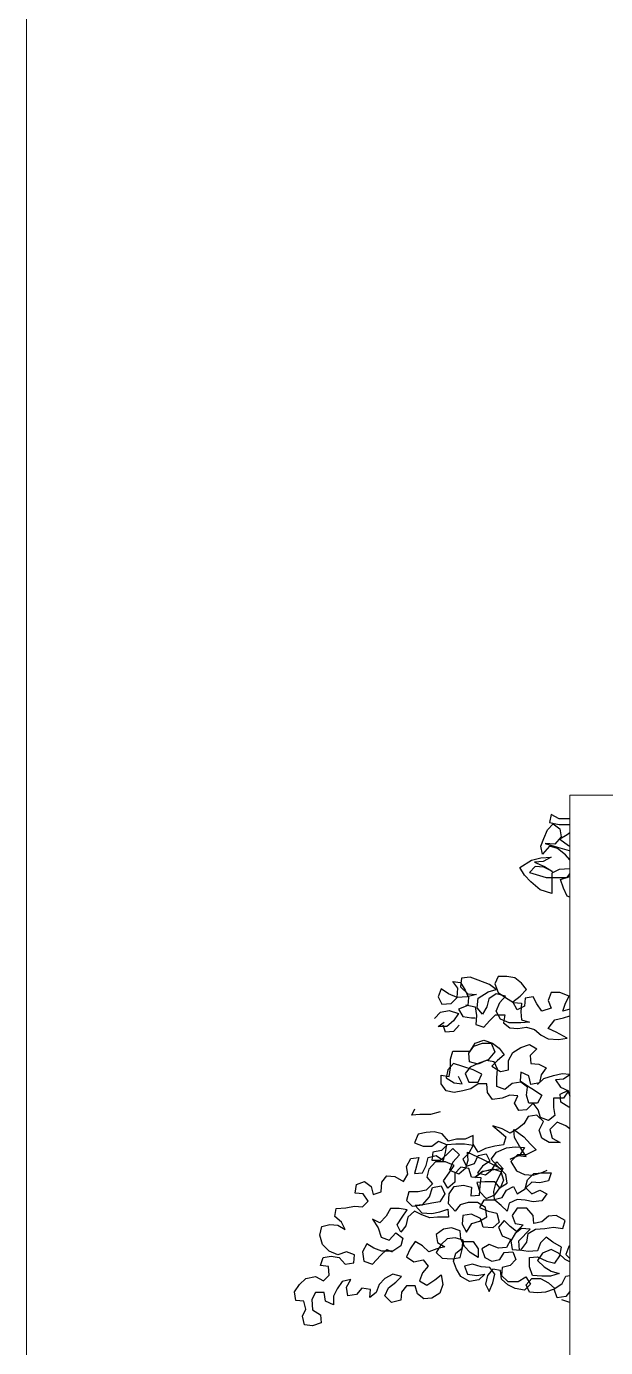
# Model space of a CAD drawing. Header units: millimetres. Extents: x 2810.5 to 2848.4, y 1624.4 to 1676.1.
# Drawn here: x 2810.49 to 2812.96, y 1652.15 to 1657.78 of the extents above; entities that cross this region are included whole.
import ezdxf

# ---------------------------------------------------------------- set-up
doc = ezdxf.new("R2010")
doc.units = ezdxf.units.MM
doc.layers.add('PROIEZIONI_finissime_fine lines', color=251, linetype='Continuous', lineweight=9)
doc.layers.add('PROIEZIONI_projections', color=145, linetype='Continuous', lineweight=13)
doc.layers.add('VERDE_ALBERI', color=104, linetype='Continuous')

msp = doc.modelspace()

# ---------------------------------------------------------------- linework, layer by layer
at = {"layer": 'PROIEZIONI_finissime_fine lines'}
msp.add_lwpolyline([(2810.4861, 1674.749), (2848.3882, 1674.749), (2848.3882, 1631.8701), (2810.4861, 1631.8701)], close=True, dxfattribs=at)
at = {"layer": 'PROIEZIONI_projections'}
msp.add_lwpolyline([(2812.8054, 1646.629), (2812.8054, 1654.5023), (2830.6555, 1654.5023), (2830.6555, 1646.629)], dxfattribs=at)
at = {"layer": 'VERDE_ALBERI'}
for p, q in [((2812.7253, 1654.4199), (2812.7191, 1654.3859)), ((2812.7593, 1654.4014), (2812.7253, 1654.4199)), ((2812.8054, 1654.4015), (2812.7593, 1654.4014)), ((2812.6945, 1654.318), (2812.7099, 1654.355)), ((2812.7099, 1654.355), (2812.7346, 1654.3798)), ((2812.7191, 1654.3859), (2812.7593, 1654.3767)), ((2812.7346, 1654.3798), (2812.7624, 1654.3582)), ((2812.7593, 1654.3767), (2812.8025, 1654.3768)), ((2812.7624, 1654.3582), (2812.7686, 1654.3242)), ((2812.8054, 1654.342), (2812.7933, 1654.3335)), ((2812.8025, 1654.3768), (2812.8054, 1654.3761)), ((2812.6821, 1654.284), (2812.6945, 1654.318)), ((2812.6884, 1654.25), (2812.6821, 1654.284)), ((2812.7192, 1654.284), (2812.6884, 1654.25)), ((2812.7408, 1654.2933), (2812.7007, 1654.2963)), ((2812.7007, 1654.2963), (2812.7532, 1654.281)), ((2812.7532, 1654.2748), (2812.7192, 1654.284)), ((2812.7686, 1654.3242), (2812.7408, 1654.2933)), ((2812.7933, 1654.3335), (2812.7624, 1654.3149)), ((2812.7624, 1654.3149), (2812.7995, 1654.2872)), ((2812.7995, 1654.2872), (2812.8054, 1654.2852)), ((2812.5926, 1654.1943), (2812.642, 1654.2252)), ((2812.642, 1654.2252), (2812.6822, 1654.2346)), ((2812.6822, 1654.2346), (2812.7254, 1654.2377)), ((2812.7254, 1654.2377), (2812.6915, 1654.2191)), ((2812.7532, 1654.281), (2812.8026, 1654.2656)), ((2812.7872, 1654.247), (2812.7532, 1654.2748)), ((2812.8054, 1654.2269), (2812.7872, 1654.247)), ((2812.8026, 1654.2656), (2812.8054, 1654.2646)), ((2812.6112, 1654.1603), (2812.5926, 1654.1943)), ((2812.6575, 1654.1975), (2812.6328, 1654.1727)), ((2812.6328, 1654.1727), (2812.7039, 1654.1512)), ((2812.6915, 1654.2191), (2812.6544, 1654.216)), ((2812.6544, 1654.216), (2812.6977, 1654.1975)), ((2812.6946, 1654.1944), (2812.6575, 1654.1975)), ((2812.7317, 1654.1759), (2812.6946, 1654.1944)), ((2812.6977, 1654.1975), (2812.7317, 1654.1759)), ((2812.7595, 1654.1852), (2812.7286, 1654.1697)), ((2812.7286, 1654.1697), (2812.7287, 1654.0832)), ((2812.8054, 1654.1879), (2812.7595, 1654.1852)), ((2812.639, 1654.1326), (2812.6112, 1654.1603)), ((2812.6792, 1654.0986), (2812.639, 1654.1326)), ((2812.7039, 1654.1512), (2812.7935, 1654.1512)), ((2812.7657, 1654.142), (2812.8054, 1654.1552)), ((2812.7781, 1654.1049), (2812.7657, 1654.142)), ((2812.7935, 1654.1512), (2812.8054, 1654.1661)), ((2812.7287, 1654.0832), (2812.6792, 1654.0986)), ((2812.7935, 1654.0709), (2812.7781, 1654.1049)), ((2812.8054, 1654.067), (2812.7935, 1654.0709)), ((2812.3425, 1653.7221), (2812.3394, 1653.685)), ((2812.3795, 1653.7252), (2812.3425, 1653.7221)), ((2812.4135, 1653.7129), (2812.3795, 1653.7252)), ((2812.5, 1653.7284), (2812.4846, 1653.6975)), ((2812.5371, 1653.7284), (2812.5, 1653.7284)), ((2812.5711, 1653.7223), (2812.5371, 1653.7284)), ((2812.5989, 1653.7007), (2812.5711, 1653.7223)), ((2812.256, 1653.6757), (2812.2437, 1653.6417)), ((2812.2869, 1653.6541), (2812.256, 1653.6757)), ((2812.3271, 1653.6788), (2812.3054, 1653.7066)), ((2812.3054, 1653.7066), (2812.3394, 1653.7035)), ((2812.324, 1653.6386), (2812.3271, 1653.6788)), ((2812.3394, 1653.7035), (2812.358, 1653.6696)), ((2812.3394, 1653.685), (2812.3703, 1653.6541)), ((2812.358, 1653.6696), (2812.3734, 1653.6387)), ((2812.463, 1653.6944), (2812.4135, 1653.7129)), ((2812.4136, 1653.6356), (2812.4568, 1653.6635)), ((2812.4568, 1653.6635), (2812.4908, 1653.6728)), ((2812.4908, 1653.6728), (2812.463, 1653.6944)), ((2812.4846, 1653.6975), (2812.5001, 1653.6604)), ((2812.5927, 1653.6451), (2812.6205, 1653.6729)), ((2812.6205, 1653.6729), (2812.5989, 1653.7007)), ((2812.2437, 1653.6417), (2812.2592, 1653.6108)), ((2812.2592, 1653.6108), (2812.2993, 1653.6139)), ((2812.324, 1653.6386), (2812.2869, 1653.6541)), ((2812.2993, 1653.6139), (2812.324, 1653.6386)), ((2812.3672, 1653.6418), (2812.324, 1653.6386)), ((2812.3611, 1653.6078), (2812.4013, 1653.5986)), ((2812.4074, 1653.6511), (2812.3672, 1653.6418)), ((2812.3703, 1653.6541), (2812.4074, 1653.6511)), ((2812.3734, 1653.6387), (2812.3704, 1653.6047)), ((2812.4105, 1653.5955), (2812.4136, 1653.6356)), ((2812.4599, 1653.6326), (2812.4507, 1653.5986)), ((2812.4908, 1653.6542), (2812.4599, 1653.6326)), ((2812.531, 1653.645), (2812.4908, 1653.6542)), ((2812.4909, 1653.5801), (2812.5063, 1653.6172)), ((2812.5001, 1653.6604), (2812.531, 1653.6388)), ((2812.5063, 1653.6172), (2812.531, 1653.645)), ((2812.531, 1653.6388), (2812.565, 1653.6172)), ((2812.5619, 1653.6203), (2812.5927, 1653.6451)), ((2812.5804, 1653.5864), (2812.5619, 1653.6203)), ((2812.565, 1653.6172), (2812.599, 1653.6142)), ((2812.599, 1653.6142), (2812.5959, 1653.5771)), ((2812.6144, 1653.6358), (2812.6113, 1653.6018)), ((2812.6484, 1653.642), (2812.6144, 1653.6358)), ((2812.6638, 1653.6112), (2812.6484, 1653.642)), ((2812.6855, 1653.5803), (2812.6638, 1653.6112)), ((2812.7256, 1653.6606), (2812.7132, 1653.6266)), ((2812.7132, 1653.6266), (2812.7256, 1653.5927)), ((2812.7626, 1653.6607), (2812.7256, 1653.6606)), ((2812.8028, 1653.6453), (2812.7626, 1653.6607)), ((2812.7751, 1653.5804), (2812.7874, 1653.6144)), ((2812.7874, 1653.6144), (2812.8028, 1653.6453)), ((2812.2283, 1653.549), (2812.253, 1653.5768)), ((2812.253, 1653.5768), (2812.2901, 1653.583)), ((2812.2901, 1653.583), (2812.3302, 1653.5707)), ((2812.3302, 1653.5707), (2812.3087, 1653.5398)), ((2812.3704, 1653.6047), (2812.3302, 1653.5892)), ((2812.3302, 1653.5892), (2812.3488, 1653.5584)), ((2812.3488, 1653.5584), (2812.3859, 1653.5522)), ((2812.3859, 1653.5522), (2812.4013, 1653.5522)), ((2812.4013, 1653.5986), (2812.4075, 1653.5615)), ((2812.4075, 1653.5615), (2812.4044, 1653.5244)), ((2812.4322, 1653.5677), (2812.4105, 1653.5955)), ((2812.4507, 1653.5986), (2812.4322, 1653.5677)), ((2812.4631, 1653.5399), (2812.4878, 1653.5647)), ((2812.4878, 1653.5647), (2812.528, 1653.5647)), ((2812.5094, 1653.5461), (2812.4909, 1653.5801)), ((2812.528, 1653.5647), (2812.5218, 1653.5307)), ((2812.6113, 1653.6018), (2812.5804, 1653.5864)), ((2812.5959, 1653.5771), (2812.599, 1653.5431)), ((2812.7256, 1653.5927), (2812.6855, 1653.5803)), ((2812.7411, 1653.5433), (2812.7782, 1653.5526)), ((2812.8054, 1653.5887), (2812.7751, 1653.5804)), ((2812.7782, 1653.5526), (2812.8054, 1653.56)), ((2812.2438, 1653.515), (2812.2685, 1653.5336)), ((2812.2809, 1653.515), (2812.2438, 1653.515)), ((2812.2747, 1653.4903), (2812.2654, 1653.5212)), ((2812.3087, 1653.4934), (2812.2747, 1653.4903)), ((2812.3087, 1653.5398), (2812.2809, 1653.515)), ((2812.3334, 1653.5213), (2812.3087, 1653.4934)), ((2812.4044, 1653.5244), (2812.4384, 1653.5121)), ((2812.4384, 1653.5121), (2812.4631, 1653.5399)), ((2812.5465, 1653.5307), (2812.5094, 1653.5461)), ((2812.5218, 1653.5307), (2812.5496, 1653.5091)), ((2812.5959, 1653.5308), (2812.5465, 1653.5307)), ((2812.5496, 1653.5091), (2812.5836, 1653.5061)), ((2812.5836, 1653.5061), (2812.6207, 1653.5123)), ((2812.633, 1653.5339), (2812.5959, 1653.5308)), ((2812.599, 1653.5431), (2812.633, 1653.5339)), ((2812.6207, 1653.5123), (2812.6547, 1653.503)), ((2812.6547, 1653.503), (2812.6825, 1653.4783)), ((2812.7133, 1653.5062), (2812.7411, 1653.5433)), ((2812.7473, 1653.4908), (2812.7133, 1653.5062)), ((2812.3798, 1653.4101), (2812.4014, 1653.4441)), ((2812.3952, 1653.4317), (2812.4323, 1653.4441)), ((2812.4014, 1653.4441), (2812.4385, 1653.4565)), ((2812.4323, 1653.4441), (2812.4694, 1653.4442)), ((2812.4385, 1653.4565), (2812.4755, 1653.4442)), ((2812.4694, 1653.4442), (2812.4848, 1653.4071)), ((2812.4755, 1653.4442), (2812.5034, 1653.4226)), ((2812.596, 1653.4258), (2812.6331, 1653.4381)), ((2812.6331, 1653.4381), (2812.664, 1653.4196)), ((2812.6825, 1653.4783), (2812.7134, 1653.4629)), ((2812.7134, 1653.4629), (2812.7566, 1653.4599)), ((2812.7937, 1653.4661), (2812.7473, 1653.4908)), ((2812.7566, 1653.4599), (2812.7937, 1653.4661)), ((2812.2964, 1653.3761), (2812.3057, 1653.41)), ((2812.3057, 1653.41), (2812.3798, 1653.4101)), ((2812.3736, 1653.4008), (2812.3952, 1653.4317)), ((2812.3768, 1653.3638), (2812.3736, 1653.4008)), ((2812.4848, 1653.4071), (2812.4571, 1653.3731)), ((2812.525, 1653.3948), (2812.4972, 1653.3701)), ((2812.5034, 1653.4226), (2812.525, 1653.3948)), ((2812.5436, 1653.3701), (2812.5621, 1653.4041)), ((2812.5621, 1653.4041), (2812.596, 1653.4258)), ((2812.664, 1653.4196), (2812.6362, 1653.3918)), ((2812.6362, 1653.3918), (2812.6393, 1653.3578)), ((2812.2841, 1653.3297), (2812.278, 1653.2957)), ((2812.3088, 1653.3575), (2812.2841, 1653.3297)), ((2812.2903, 1653.3019), (2812.2965, 1653.339)), ((2812.2965, 1653.339), (2812.2964, 1653.3761)), ((2812.349, 1653.3452), (2812.3088, 1653.3575)), ((2812.3922, 1653.3298), (2812.349, 1653.3452)), ((2812.3799, 1653.3422), (2812.3583, 1653.3143)), ((2812.4138, 1653.3545), (2812.3768, 1653.3638)), ((2812.4138, 1653.3576), (2812.3799, 1653.3422)), ((2812.4293, 1653.3113), (2812.3922, 1653.3298)), ((2812.4571, 1653.3731), (2812.4138, 1653.3576)), ((2812.4478, 1653.37), (2812.4138, 1653.3545)), ((2812.4818, 1653.3639), (2812.4478, 1653.37)), ((2812.4972, 1653.3701), (2812.4725, 1653.3453)), ((2812.4725, 1653.3453), (2812.5096, 1653.3237)), ((2812.4973, 1653.333), (2812.4818, 1653.3639)), ((2812.4942, 1653.2959), (2812.4973, 1653.333)), ((2812.5096, 1653.3237), (2812.5436, 1653.3299)), ((2812.5436, 1653.3299), (2812.5436, 1653.3701)), ((2812.6393, 1653.3578), (2812.6733, 1653.3548)), ((2812.6733, 1653.3548), (2812.7042, 1653.3394)), ((2812.7042, 1653.3394), (2812.6826, 1653.3084)), ((2812.2564, 1653.271), (2812.2563, 1653.3081)), ((2812.2563, 1653.3081), (2812.2903, 1653.3019)), ((2812.278, 1653.2401), (2812.2564, 1653.271)), ((2812.278, 1653.2957), (2812.312, 1653.2741)), ((2812.312, 1653.2741), (2812.346, 1653.2711)), ((2812.346, 1653.2711), (2812.3305, 1653.3019)), ((2812.3583, 1653.3143), (2812.3738, 1653.2773)), ((2812.3738, 1653.2773), (2812.4139, 1653.2773)), ((2812.4139, 1653.2711), (2812.3831, 1653.2495)), ((2812.4139, 1653.2773), (2812.4293, 1653.3113)), ((2812.451, 1653.2712), (2812.4139, 1653.2711)), ((2812.4541, 1653.2341), (2812.451, 1653.2712)), ((2812.4943, 1653.2589), (2812.4942, 1653.2959)), ((2812.5591, 1653.2713), (2812.5282, 1653.2465)), ((2812.5962, 1653.2775), (2812.5591, 1653.2713)), ((2812.5961, 1653.3207), (2812.5931, 1653.2837)), ((2812.5931, 1653.2837), (2812.624, 1653.2621)), ((2812.6301, 1653.3053), (2812.5961, 1653.3207)), ((2812.624, 1653.2559), (2812.5962, 1653.2775)), ((2812.6394, 1653.2683), (2812.6301, 1653.3053)), ((2812.6765, 1653.2745), (2812.6394, 1653.2683)), ((2812.6672, 1653.2683), (2812.695, 1653.293)), ((2812.6826, 1653.3084), (2812.6765, 1653.2745)), ((2812.695, 1653.293), (2812.7352, 1653.3054)), ((2812.7352, 1653.3054), (2812.7722, 1653.3147)), ((2812.7784, 1653.29), (2812.7444, 1653.2869)), ((2812.7444, 1653.2869), (2812.7661, 1653.256)), ((2812.7722, 1653.3147), (2812.8054, 1653.312)), ((2812.8054, 1653.3089), (2812.7784, 1653.29)), ((2812.312, 1653.234), (2812.278, 1653.2401)), ((2812.3491, 1653.2402), (2812.312, 1653.234)), ((2812.3831, 1653.2495), (2812.3491, 1653.2402)), ((2812.4758, 1653.2032), (2812.4541, 1653.2341)), ((2812.5282, 1653.2465), (2812.4943, 1653.2589)), ((2812.5499, 1653.2218), (2812.5159, 1653.2094)), ((2812.5839, 1653.2188), (2812.5499, 1653.2218)), ((2812.5685, 1653.1879), (2812.5839, 1653.2188)), ((2812.6209, 1653.2219), (2812.624, 1653.2559)), ((2812.6302, 1653.1879), (2812.6209, 1653.2219)), ((2812.624, 1653.2621), (2812.6549, 1653.2436)), ((2812.6549, 1653.2436), (2812.6858, 1653.222)), ((2812.6858, 1653.222), (2812.6673, 1653.188)), ((2812.7634, 1653.2269), (2812.7974, 1653.2424)), ((2812.7665, 1653.1929), (2812.7634, 1653.2269)), ((2812.7661, 1653.256), (2812.8001, 1653.2406)), ((2812.8001, 1653.2406), (2812.7785, 1653.2097)), ((2812.7974, 1653.2424), (2812.8054, 1653.2184)), ((2812.1309, 1653.1362), (2812.1432, 1653.164)), ((2812.5159, 1653.2094), (2812.4758, 1653.2032)), ((2812.587, 1653.157), (2812.5685, 1653.1879)), ((2812.621, 1653.1601), (2812.587, 1653.157)), ((2812.6488, 1653.1879), (2812.621, 1653.1601)), ((2812.6673, 1653.188), (2812.6302, 1653.1879)), ((2812.6704, 1653.1602), (2812.6488, 1653.1879)), ((2812.6797, 1653.1262), (2812.6704, 1653.1602)), ((2812.7785, 1653.2097), (2812.7352, 1653.2096)), ((2812.7352, 1653.2096), (2812.7353, 1653.1695)), ((2812.7353, 1653.1695), (2812.7415, 1653.1355)), ((2812.8005, 1653.1713), (2812.7665, 1653.1929)), ((2812.8054, 1653.1713), (2812.8005, 1653.1713)), ((2812.1649, 1653.1393), (2812.1309, 1653.1362)), ((2812.2112, 1653.1394), (2812.1649, 1653.1393)), ((2812.2514, 1653.1517), (2812.2112, 1653.1394)), ((2812.6091, 1653.1001), (2812.5813, 1653.0784)), ((2812.6276, 1653.131), (2812.6091, 1653.1001)), ((2812.6646, 1653.1372), (2812.6276, 1653.131)), ((2812.6925, 1653.1094), (2812.6646, 1653.1372)), ((2812.674, 1653.0724), (2812.6925, 1653.1094)), ((2812.7137, 1653.1139), (2812.6797, 1653.1262)), ((2812.7415, 1653.1355), (2812.7137, 1653.1139)), ((2812.7512, 1653.1064), (2812.7203, 1653.0755)), ((2812.7882, 1653.091), (2812.7512, 1653.1064)), ((2812.1581, 1653.0564), (2812.1427, 1653.0194)), ((2812.1921, 1653.0626), (2812.1581, 1653.0564)), ((2812.2261, 1653.0658), (2812.1921, 1653.0626)), ((2812.26, 1653.0565), (2812.2261, 1653.0658)), ((2812.2879, 1653.0257), (2812.26, 1653.0565)), ((2812.3929, 1653.0505), (2812.3589, 1653.035)), ((2812.3929, 1653.0134), (2812.3929, 1653.0505)), ((2812.5164, 1653.0784), (2812.4762, 1653.0907)), ((2812.4762, 1653.0907), (2812.5041, 1653.0691)), ((2812.5041, 1653.0691), (2812.5319, 1653.0444)), ((2812.5504, 1653.0599), (2812.5164, 1653.0784)), ((2812.5319, 1653.0444), (2812.5227, 1653.0104)), ((2812.5813, 1653.0784), (2812.5504, 1653.0599)), ((2812.569, 1653.0414), (2812.5658, 1653.0753)), ((2812.5658, 1653.0753), (2812.6091, 1653.0445)), ((2812.5906, 1653.0043), (2812.569, 1653.0414)), ((2812.6091, 1653.0445), (2812.6369, 1653.0136)), ((2812.6863, 1653.0384), (2812.674, 1653.0724)), ((2812.7203, 1653.0755), (2812.7296, 1653.0384)), ((2812.8054, 1653.079), (2812.7882, 1653.091)), ((2812.1427, 1653.0194), (2812.1798, 1653.0039)), ((2812.1798, 1653.0039), (2812.2168, 1653.004)), ((2812.2168, 1653.004), (2812.2446, 1653.0256)), ((2812.257, 1652.9855), (2812.22, 1652.9793)), ((2812.2446, 1653.0256), (2812.2817, 1653.0102)), ((2812.2817, 1653.0102), (2812.257, 1652.9855)), ((2812.2749, 1652.9773), (2812.281, 1653.0112)), ((2812.281, 1653.0112), (2812.3181, 1653.0144)), ((2812.2817, 1652.9701), (2812.3064, 1652.9948)), ((2812.3218, 1653.035), (2812.2879, 1653.0257)), ((2812.3064, 1652.9948), (2812.3343, 1652.967)), ((2812.3181, 1653.0144), (2812.3552, 1653.0144)), ((2812.3589, 1653.035), (2812.3218, 1653.035)), ((2812.3552, 1653.0144), (2812.3922, 1653.0083)), ((2812.3922, 1653.0083), (2812.3737, 1652.9743)), ((2812.4146, 1652.9794), (2812.3929, 1653.0134)), ((2812.4454, 1652.9949), (2812.4146, 1652.9794)), ((2812.4856, 1653.0042), (2812.4454, 1652.9949)), ((2812.5227, 1653.0104), (2812.4856, 1653.0042)), ((2812.4918, 1652.9795), (2812.535, 1652.9981)), ((2812.535, 1652.9981), (2812.5721, 1653.0012)), ((2812.5721, 1653.0012), (2812.6122, 1652.9982)), ((2812.6185, 1652.9611), (2812.5906, 1653.0043)), ((2812.6122, 1652.9982), (2812.5907, 1652.9642)), ((2812.6617, 1652.9889), (2812.6185, 1652.9673)), ((2812.6369, 1653.0136), (2812.6617, 1652.9889)), ((2812.7173, 1653.0199), (2812.6863, 1653.0384)), ((2812.7636, 1653.0199), (2812.7173, 1653.0199)), ((2812.7296, 1653.0384), (2812.7636, 1653.0199)), ((2812.1081, 1652.9184), (2812.1266, 1652.9524)), ((2812.1266, 1652.9524), (2812.1606, 1652.9555)), ((2812.1606, 1652.9555), (2812.1421, 1652.8876)), ((2812.1915, 1652.9216), (2812.2008, 1652.9556)), ((2812.2008, 1652.9556), (2812.2347, 1652.9649)), ((2812.2317, 1652.9371), (2812.2039, 1652.9061)), ((2812.22, 1652.9793), (2812.2169, 1652.9453)), ((2812.2169, 1652.9453), (2812.254, 1652.9453)), ((2812.2749, 1652.9371), (2812.2317, 1652.9371)), ((2812.2347, 1652.9649), (2812.2656, 1652.9433)), ((2812.254, 1652.9453), (2812.2817, 1652.9701)), ((2812.2656, 1652.9433), (2812.2749, 1652.9773)), ((2812.312, 1652.9217), (2812.2749, 1652.9371)), ((2812.3065, 1652.9361), (2812.2911, 1652.9021)), ((2812.3343, 1652.967), (2812.3065, 1652.9361)), ((2812.3737, 1652.9743), (2812.349, 1652.9495)), ((2812.349, 1652.9495), (2812.3645, 1652.9187)), ((2812.3621, 1652.9114), (2812.3713, 1652.9454)), ((2812.3645, 1652.9187), (2812.3985, 1652.931)), ((2812.3713, 1652.9454), (2812.3682, 1652.9794)), ((2812.3682, 1652.9794), (2812.4331, 1652.9486)), ((2812.3985, 1652.931), (2812.4139, 1652.965)), ((2812.4139, 1652.965), (2812.4479, 1652.9712)), ((2812.4633, 1652.9404), (2812.4325, 1652.9187)), ((2812.4331, 1652.9486), (2812.5135, 1652.9085)), ((2812.4479, 1652.9712), (2812.4633, 1652.9404)), ((2812.4702, 1652.9486), (2812.4918, 1652.9795)), ((2812.4949, 1652.9208), (2812.4702, 1652.9486)), ((2812.4726, 1652.9033), (2812.4942, 1652.9373)), ((2812.4942, 1652.9373), (2812.519, 1652.9095)), ((2812.5907, 1652.9642), (2812.5505, 1652.9487)), ((2812.5505, 1652.9487), (2812.5845, 1652.9642)), ((2812.5814, 1652.9672), (2812.5536, 1652.9394)), ((2812.5536, 1652.9394), (2812.5784, 1652.8993)), ((2812.6185, 1652.9673), (2812.5814, 1652.9672)), ((2812.5845, 1652.9642), (2812.6185, 1652.9611)), ((2812.0032, 1652.8504), (2812.0247, 1652.8782)), ((2812.0247, 1652.8782), (2812.0587, 1652.8751)), ((2812.0587, 1652.8751), (2812.0958, 1652.8535)), ((2812.0958, 1652.8535), (2812.1143, 1652.8844)), ((2812.1143, 1652.8844), (2812.1081, 1652.9184)), ((2812.1421, 1652.8876), (2812.1761, 1652.8907)), ((2812.1761, 1652.8907), (2812.1915, 1652.9216)), ((2812.2039, 1652.9061), (2812.1947, 1652.8722)), ((2812.1947, 1652.8722), (2812.2194, 1652.8444)), ((2812.2657, 1652.8568), (2812.2904, 1652.8908)), ((2812.2904, 1652.8908), (2812.312, 1652.9217)), ((2812.2911, 1652.9021), (2812.3312, 1652.8867)), ((2812.3398, 1652.9155), (2812.3151, 1652.8877)), ((2812.3151, 1652.8877), (2812.3151, 1652.8506)), ((2812.3312, 1652.8867), (2812.3621, 1652.9114)), ((2812.3738, 1652.9094), (2812.3398, 1652.9155)), ((2812.3862, 1652.8723), (2812.3738, 1652.9094)), ((2812.4263, 1652.8693), (2812.3862, 1652.8723)), ((2812.4332, 1652.8961), (2812.3992, 1652.8713)), ((2812.3992, 1652.8713), (2812.4332, 1652.8961)), ((2812.4325, 1652.9187), (2812.4109, 1652.8909)), ((2812.4109, 1652.8909), (2812.4449, 1652.8817)), ((2812.4332, 1652.8961), (2812.4764, 1652.9085)), ((2812.4702, 1652.9023), (2812.4332, 1652.8961)), ((2812.4449, 1652.8817), (2812.4726, 1652.9033)), ((2812.5135, 1652.9085), (2812.4702, 1652.9023)), ((2812.4764, 1652.9085), (2812.5104, 1652.8961)), ((2812.5036, 1652.8755), (2812.4881, 1652.8446)), ((2812.532, 1652.8838), (2812.4949, 1652.9208)), ((2812.519, 1652.9095), (2812.5036, 1652.8755)), ((2812.5104, 1652.8961), (2812.5228, 1652.8591)), ((2812.5382, 1652.8467), (2812.532, 1652.8838)), ((2812.5784, 1652.8993), (2812.6123, 1652.8839)), ((2812.6123, 1652.8839), (2812.6494, 1652.8808)), ((2812.624, 1652.8602), (2812.6518, 1652.888)), ((2812.6494, 1652.8808), (2812.6896, 1652.8932)), ((2812.6518, 1652.888), (2812.6889, 1652.8911)), ((2812.6889, 1652.8911), (2812.7259, 1652.8912)), ((2812.6896, 1652.8932), (2812.7081, 1652.9025)), ((2812.7259, 1652.8912), (2812.7136, 1652.8572)), ((2811.8889, 1652.8039), (2811.895, 1652.841)), ((2811.895, 1652.841), (2811.929, 1652.8534)), ((2811.929, 1652.8534), (2811.9568, 1652.8318)), ((2811.9568, 1652.8318), (2811.9661, 1652.7978)), ((2812.0001, 1652.8102), (2812.0032, 1652.8504)), ((2812.1916, 1652.8166), (2812.1576, 1652.8103)), ((2812.2194, 1652.8444), (2812.1916, 1652.8166)), ((2812.2071, 1652.7888), (2812.2194, 1652.8289)), ((2812.2194, 1652.8289), (2812.2565, 1652.8351)), ((2812.2565, 1652.8351), (2812.2719, 1652.8012)), ((2812.2843, 1652.8259), (2812.2657, 1652.8568)), ((2812.3151, 1652.8506), (2812.2843, 1652.8259)), ((2812.2905, 1652.8012), (2812.3121, 1652.8321)), ((2812.3121, 1652.8321), (2812.3522, 1652.8383)), ((2812.3522, 1652.8383), (2812.3862, 1652.8291)), ((2812.3862, 1652.8291), (2812.3832, 1652.792)), ((2812.4425, 1652.8528), (2812.4085, 1652.8497)), ((2812.4085, 1652.8497), (2812.4209, 1652.8096)), ((2812.4202, 1652.7951), (2812.4233, 1652.8353)), ((2812.4233, 1652.8353), (2812.4263, 1652.8693)), ((2812.4857, 1652.8529), (2812.4425, 1652.8528)), ((2812.4881, 1652.8446), (2812.4789, 1652.8106)), ((2812.5074, 1652.8251), (2812.4857, 1652.8529)), ((2812.4858, 1652.7973), (2812.5074, 1652.8282)), ((2812.5228, 1652.8591), (2812.5074, 1652.8251)), ((2812.5074, 1652.8282), (2812.5382, 1652.8467)), ((2812.516, 1652.786), (2812.5345, 1652.8169)), ((2812.5345, 1652.8169), (2812.5654, 1652.8323)), ((2812.5654, 1652.8323), (2812.5808, 1652.8015)), ((2812.5808, 1652.8015), (2812.6148, 1652.8231)), ((2812.6148, 1652.8231), (2812.624, 1652.8602)), ((2812.6426, 1652.8509), (2812.6179, 1652.8262)), ((2812.6179, 1652.8262), (2812.6426, 1652.8015)), ((2812.6766, 1652.8479), (2812.6426, 1652.8509)), ((2812.6426, 1652.8015), (2812.6766, 1652.817)), ((2812.7136, 1652.8572), (2812.6766, 1652.8479)), ((2812.6766, 1652.817), (2812.7075, 1652.8016)), ((2811.9229, 1652.8009), (2811.8889, 1652.8039)), ((2811.9198, 1652.7453), (2811.9445, 1652.77)), ((2811.9445, 1652.77), (2811.9229, 1652.8009)), ((2811.9661, 1652.7978), (2812.0001, 1652.8102)), ((2812.1175, 1652.8103), (2812.1082, 1652.7732)), ((2812.1082, 1652.7732), (2812.133, 1652.7485)), ((2812.1576, 1652.8103), (2812.1175, 1652.8103)), ((2812.1762, 1652.7548), (2812.2071, 1652.7888)), ((2812.2164, 1652.761), (2812.1793, 1652.7548)), ((2812.2504, 1652.7672), (2812.2164, 1652.761)), ((2812.2719, 1652.8012), (2812.2504, 1652.7672)), ((2812.2874, 1652.758), (2812.2905, 1652.8012)), ((2812.3708, 1652.7642), (2812.3369, 1652.7549)), ((2812.411, 1652.7642), (2812.3708, 1652.7642)), ((2812.3832, 1652.792), (2812.4202, 1652.7951)), ((2812.445, 1652.7427), (2812.411, 1652.7642)), ((2812.4388, 1652.7735), (2812.4203, 1652.7426)), ((2812.4209, 1652.8096), (2812.4487, 1652.7818)), ((2812.4851, 1652.7736), (2812.4388, 1652.7735)), ((2812.4487, 1652.7818), (2812.4858, 1652.7973)), ((2812.4789, 1652.8106), (2812.482, 1652.7767)), ((2812.482, 1652.7767), (2812.516, 1652.786)), ((2812.5129, 1652.752), (2812.4851, 1652.7736)), ((2812.5469, 1652.7613), (2812.5377, 1652.7273)), ((2812.5809, 1652.7768), (2812.5469, 1652.7613)), ((2812.6149, 1652.7737), (2812.5809, 1652.7768)), ((2812.6488, 1652.7675), (2812.6149, 1652.7737)), ((2812.6859, 1652.7707), (2812.6488, 1652.7675)), ((2812.7075, 1652.8016), (2812.6859, 1652.7707)), ((2811.8025, 1652.705), (2811.8086, 1652.739)), ((2811.8303, 1652.6803), (2811.8025, 1652.705)), ((2811.8086, 1652.739), (2811.8488, 1652.7421)), ((2811.8488, 1652.7421), (2811.8859, 1652.7483)), ((2811.8859, 1652.7483), (2811.9198, 1652.7453)), ((2812.0218, 1652.7052), (2811.994, 1652.6774)), ((2812.0403, 1652.7392), (2812.0218, 1652.7052)), ((2812.0774, 1652.7392), (2812.0403, 1652.7392)), ((2812.1114, 1652.7331), (2812.0774, 1652.7392)), ((2812.0898, 1652.7022), (2812.1114, 1652.7331)), ((2812.1423, 1652.7269), (2812.1145, 1652.7022)), ((2812.133, 1652.7485), (2812.1762, 1652.7548)), ((2812.1732, 1652.7115), (2812.1423, 1652.7269)), ((2812.1793, 1652.7548), (2812.1453, 1652.7516)), ((2812.1453, 1652.7516), (2812.1732, 1652.7208)), ((2812.1732, 1652.7208), (2812.2164, 1652.7177)), ((2812.2072, 1652.6992), (2812.1732, 1652.7115)), ((2812.2164, 1652.7177), (2812.2504, 1652.7239)), ((2812.2504, 1652.7239), (2812.2844, 1652.7363)), ((2812.2844, 1652.7363), (2812.2875, 1652.7023)), ((2812.3153, 1652.7271), (2812.2874, 1652.758)), ((2812.3369, 1652.7549), (2812.3153, 1652.7271)), ((2812.3493, 1652.7086), (2812.3462, 1652.6715)), ((2812.3863, 1652.7148), (2812.3493, 1652.7086)), ((2812.4234, 1652.6963), (2812.3863, 1652.7148)), ((2812.4203, 1652.7426), (2812.4574, 1652.7272)), ((2812.4512, 1652.7025), (2812.445, 1652.7427)), ((2812.4574, 1652.7272), (2812.4944, 1652.718)), ((2812.4944, 1652.718), (2812.5037, 1652.6809)), ((2812.5377, 1652.7273), (2812.5129, 1652.752)), ((2812.5809, 1652.7397), (2812.5593, 1652.7088)), ((2812.5593, 1652.7088), (2812.5717, 1652.6748)), ((2812.6211, 1652.7397), (2812.5809, 1652.7397)), ((2812.6489, 1652.7089), (2812.6211, 1652.7397)), ((2812.652, 1652.6749), (2812.6489, 1652.7089)), ((2812.7138, 1652.7058), (2812.686, 1652.6811)), ((2812.7477, 1652.7089), (2812.7138, 1652.7058)), ((2812.7848, 1652.6874), (2812.7477, 1652.7089)), ((2811.7377, 1652.6246), (2811.7469, 1652.6617)), ((2811.7469, 1652.6617), (2811.7809, 1652.671)), ((2811.7809, 1652.671), (2811.8149, 1652.6679)), ((2811.8149, 1652.6679), (2811.8458, 1652.6494)), ((2811.8458, 1652.6494), (2811.8303, 1652.6803)), ((2811.994, 1652.6774), (2811.9631, 1652.6928)), ((2811.9631, 1652.6928), (2811.9879, 1652.6557)), ((2811.9879, 1652.6557), (2812.0003, 1652.6156)), ((2812.0682, 1652.6682), (2812.0898, 1652.7022)), ((2812.0837, 1652.6373), (2812.0682, 1652.6682)), ((2812.1053, 1652.6651), (2812.0837, 1652.6373)), ((2812.1145, 1652.7022), (2812.1053, 1652.6651)), ((2812.2411, 1652.7023), (2812.2072, 1652.6992)), ((2812.2659, 1652.6498), (2812.235, 1652.6282)), ((2812.2875, 1652.7023), (2812.2411, 1652.7023)), ((2812.2999, 1652.656), (2812.2659, 1652.6498)), ((2812.337, 1652.6437), (2812.2999, 1652.656)), ((2812.3462, 1652.6715), (2812.3648, 1652.6375)), ((2812.3648, 1652.6375), (2812.3864, 1652.6746)), ((2812.3864, 1652.6746), (2812.4203, 1652.6839)), ((2812.4203, 1652.6839), (2812.4512, 1652.7025)), ((2812.4358, 1652.6592), (2812.4234, 1652.6963)), ((2812.476, 1652.6562), (2812.4358, 1652.6592)), ((2812.5037, 1652.6809), (2812.476, 1652.6562)), ((2812.5253, 1652.6871), (2812.5007, 1652.6593)), ((2812.5007, 1652.6593), (2812.5161, 1652.6222)), ((2812.5501, 1652.6624), (2812.5253, 1652.6871)), ((2812.5779, 1652.6408), (2812.5501, 1652.6624)), ((2812.5717, 1652.6748), (2812.6057, 1652.6687)), ((2812.5995, 1652.6532), (2812.5717, 1652.6316)), ((2812.6057, 1652.6687), (2812.5779, 1652.6408)), ((2812.5872, 1652.6007), (2812.6366, 1652.6502)), ((2812.6366, 1652.6502), (2812.5995, 1652.6532)), ((2812.6273, 1652.6316), (2812.6582, 1652.6502)), ((2812.686, 1652.6811), (2812.652, 1652.6749)), ((2812.6582, 1652.6502), (2812.6984, 1652.6533)), ((2812.6984, 1652.6533), (2812.7354, 1652.6595)), ((2812.7354, 1652.6595), (2812.7756, 1652.6534)), ((2812.7756, 1652.6534), (2812.7848, 1652.6874)), ((2811.7501, 1652.5845), (2811.7377, 1652.6246)), ((2812.0003, 1652.6156), (2812.0343, 1652.6033)), ((2812.0343, 1652.6033), (2812.062, 1652.6342)), ((2812.062, 1652.6342), (2812.093, 1652.6126)), ((2812.093, 1652.6126), (2812.0837, 1652.5786)), ((2812.1455, 1652.5972), (2812.1239, 1652.5663)), ((2812.1764, 1652.5787), (2812.1455, 1652.5972)), ((2812.235, 1652.6282), (2812.2412, 1652.5942)), ((2812.2412, 1652.5942), (2812.2721, 1652.5757)), ((2812.2814, 1652.6097), (2812.2567, 1652.5849)), ((2812.3154, 1652.6128), (2812.2814, 1652.6097)), ((2812.3494, 1652.6036), (2812.3154, 1652.6128)), ((2812.3401, 1652.6097), (2812.337, 1652.6437)), ((2812.3556, 1652.5758), (2812.3401, 1652.6097)), ((2812.3463, 1652.5696), (2812.3494, 1652.6036)), ((2812.3463, 1652.5634), (2812.3524, 1652.5974)), ((2812.3524, 1652.5974), (2812.3926, 1652.5974)), ((2812.3926, 1652.5974), (2812.4143, 1652.5665)), ((2812.5161, 1652.6222), (2812.5532, 1652.6068)), ((2812.5532, 1652.6068), (2812.5347, 1652.5728)), ((2812.5717, 1652.6316), (2812.5532, 1652.6007)), ((2812.5532, 1652.6007), (2812.5594, 1652.5636)), ((2812.5903, 1652.5605), (2812.5872, 1652.6007)), ((2812.5965, 1652.5605), (2812.6212, 1652.5945)), ((2812.6212, 1652.5945), (2812.6273, 1652.6316)), ((2812.6799, 1652.5915), (2812.6676, 1652.5575)), ((2812.7046, 1652.6162), (2812.6799, 1652.5915)), ((2812.7324, 1652.5946), (2812.7046, 1652.6162)), ((2812.7695, 1652.573), (2812.7324, 1652.5946)), ((2811.7779, 1652.5567), (2811.7501, 1652.5845)), ((2811.7532, 1652.5289), (2811.7872, 1652.5351)), ((2811.815, 1652.5413), (2811.7779, 1652.5567)), ((2811.7872, 1652.5351), (2811.8212, 1652.5289)), ((2811.8521, 1652.5537), (2811.815, 1652.5413)), ((2811.8861, 1652.5414), (2811.8521, 1652.5537)), ((2811.883, 1652.5074), (2811.8861, 1652.5414)), ((2811.9385, 1652.5877), (2811.92, 1652.5537)), ((2811.92, 1652.5537), (2811.9262, 1652.5136)), ((2811.9694, 1652.5692), (2811.9385, 1652.5877)), ((2811.9633, 1652.5013), (2811.9973, 1652.5384)), ((2812.0034, 1652.5569), (2811.9694, 1652.5692)), ((2811.9973, 1652.5384), (2812.025, 1652.5631)), ((2812.0498, 1652.5569), (2812.0034, 1652.5569)), ((2812.025, 1652.5631), (2812.0467, 1652.5539)), ((2812.0837, 1652.5786), (2812.0498, 1652.5569)), ((2812.1239, 1652.5663), (2812.1085, 1652.5323)), ((2812.2042, 1652.554), (2812.1764, 1652.5787)), ((2812.2382, 1652.5664), (2812.2042, 1652.554)), ((2812.2567, 1652.5849), (2812.2351, 1652.5509)), ((2812.2351, 1652.5509), (2812.2598, 1652.5262)), ((2812.2721, 1652.5757), (2812.2382, 1652.5664)), ((2812.3093, 1652.5139), (2812.3185, 1652.5479)), ((2812.3185, 1652.5479), (2812.3463, 1652.5696)), ((2812.3371, 1652.5294), (2812.3463, 1652.5634)), ((2812.3803, 1652.5511), (2812.3556, 1652.5758)), ((2812.4143, 1652.5295), (2812.3803, 1652.5511)), ((2812.4143, 1652.5665), (2812.4143, 1652.5295)), ((2812.4606, 1652.5851), (2812.4297, 1652.5666)), ((2812.4297, 1652.5666), (2812.4421, 1652.5295)), ((2812.5007, 1652.5697), (2812.4606, 1652.5851)), ((2812.5347, 1652.5728), (2812.5007, 1652.5697)), ((2812.507, 1652.5203), (2812.5255, 1652.5512)), ((2812.5255, 1652.5512), (2812.5625, 1652.5543)), ((2812.5594, 1652.5636), (2812.5965, 1652.5605)), ((2812.5625, 1652.5543), (2812.5749, 1652.5204)), ((2812.6274, 1652.5544), (2812.5903, 1652.5605)), ((2812.6676, 1652.5575), (2812.6274, 1652.5544)), ((2812.6892, 1652.5483), (2812.6676, 1652.5174)), ((2812.7262, 1652.5637), (2812.6892, 1652.5483)), ((2812.7572, 1652.5483), (2812.7262, 1652.5637)), ((2812.7417, 1652.5051), (2812.7633, 1652.536)), ((2812.785, 1652.5206), (2812.7572, 1652.5483)), ((2812.7633, 1652.536), (2812.7695, 1652.573)), ((2812.8004, 1652.5762), (2812.7881, 1652.5422)), ((2812.7881, 1652.5422), (2812.8054, 1652.5249)), ((2812.8054, 1652.5792), (2812.8004, 1652.5762)), ((2811.7409, 1652.4949), (2811.7532, 1652.5289)), ((2811.7749, 1652.4918), (2811.7409, 1652.4949)), ((2811.778, 1652.4548), (2811.7749, 1652.4918)), ((2811.8212, 1652.5289), (2811.8459, 1652.5012)), ((2811.8459, 1652.5012), (2811.883, 1652.5074)), ((2811.9262, 1652.5136), (2811.9633, 1652.5013)), ((2812.1085, 1652.5323), (2812.1394, 1652.5107)), ((2812.1394, 1652.5107), (2812.1795, 1652.52)), ((2812.2012, 1652.4922), (2812.1765, 1652.4644)), ((2812.1795, 1652.52), (2812.2012, 1652.4922)), ((2812.2598, 1652.5262), (2812.3031, 1652.5232)), ((2812.3031, 1652.5232), (2812.3371, 1652.5294)), ((2812.3217, 1652.48), (2812.3093, 1652.5139)), ((2812.3402, 1652.4491), (2812.3217, 1652.48)), ((2812.3896, 1652.5017), (2812.3556, 1652.4924)), ((2812.3556, 1652.4924), (2812.368, 1652.4584)), ((2812.4267, 1652.4893), (2812.3896, 1652.5017)), ((2812.4638, 1652.4863), (2812.4267, 1652.4893)), ((2812.4421, 1652.5295), (2812.473, 1652.5141)), ((2812.4761, 1652.4801), (2812.4545, 1652.4523)), ((2812.4854, 1652.4585), (2812.4638, 1652.4863)), ((2812.473, 1652.5141), (2812.507, 1652.5203)), ((2812.5101, 1652.474), (2812.4761, 1652.4801)), ((2812.5163, 1652.4863), (2812.5132, 1652.4523)), ((2812.5502, 1652.4956), (2812.5163, 1652.4863)), ((2812.5749, 1652.5204), (2812.5502, 1652.4956)), ((2812.6336, 1652.5297), (2812.6676, 1652.5328)), ((2812.6336, 1652.4895), (2812.6336, 1652.5297)), ((2812.646, 1652.4525), (2812.6336, 1652.4895)), ((2812.6676, 1652.5328), (2812.7078, 1652.5143)), ((2812.6676, 1652.5174), (2812.6954, 1652.4896)), ((2812.6954, 1652.4896), (2812.7263, 1652.4711)), ((2812.7078, 1652.5143), (2812.7417, 1652.5051)), ((2812.8054, 1652.5104), (2812.785, 1652.5206)), ((2811.6514, 1652.4145), (2811.6792, 1652.4392)), ((2811.6792, 1652.4392), (2811.7193, 1652.4485)), ((2811.7193, 1652.4485), (2811.7533, 1652.43)), ((2811.7533, 1652.43), (2811.778, 1652.4548)), ((2811.8336, 1652.427), (2811.812, 1652.3961)), ((2811.8707, 1652.4363), (2811.8336, 1652.427)), ((2811.8522, 1652.4023), (2811.8707, 1652.4363)), ((2812.0159, 1652.4395), (2811.9912, 1652.4148)), ((2812.0498, 1652.4581), (2812.0159, 1652.4395)), ((2812.0314, 1652.3994), (2812.0622, 1652.4241)), ((2812.0869, 1652.4489), (2812.0498, 1652.4581)), ((2812.0622, 1652.4241), (2812.0869, 1652.4489)), ((2812.1765, 1652.4644), (2812.1642, 1652.4304)), ((2812.1642, 1652.4304), (2812.1951, 1652.4119)), ((2812.1951, 1652.4119), (2812.229, 1652.4335)), ((2812.229, 1652.4335), (2812.2568, 1652.4552)), ((2812.2568, 1652.4552), (2812.263, 1652.415)), ((2812.3773, 1652.4275), (2812.3402, 1652.4491)), ((2812.368, 1652.4584), (2812.4082, 1652.4522)), ((2812.4175, 1652.4337), (2812.3773, 1652.4275)), ((2812.4082, 1652.4522), (2812.4422, 1652.4585)), ((2812.4422, 1652.4585), (2812.4175, 1652.4337)), ((2812.4545, 1652.4523), (2812.4453, 1652.4152)), ((2812.4608, 1652.3843), (2812.4762, 1652.4214)), ((2812.4762, 1652.4214), (2812.4854, 1652.4585)), ((2812.5132, 1652.4369), (2812.5101, 1652.474)), ((2812.5132, 1652.4523), (2812.541, 1652.4277)), ((2812.541, 1652.4122), (2812.5132, 1652.4369)), ((2812.541, 1652.4277), (2812.5843, 1652.4277)), ((2812.5843, 1652.4277), (2812.6182, 1652.4463)), ((2812.6182, 1652.4463), (2812.6368, 1652.4154)), ((2812.6183, 1652.4123), (2812.643, 1652.4401)), ((2812.643, 1652.4401), (2812.68, 1652.4401)), ((2812.6862, 1652.4494), (2812.646, 1652.4525)), ((2812.68, 1652.4401), (2812.714, 1652.4216)), ((2812.7233, 1652.4494), (2812.6862, 1652.4494)), ((2812.714, 1652.4216), (2812.7418, 1652.3969)), ((2812.7603, 1652.4618), (2812.7233, 1652.4494)), ((2812.7263, 1652.4711), (2812.7603, 1652.4618)), ((2812.7727, 1652.4186), (2812.7881, 1652.4495)), ((2812.7881, 1652.4495), (2812.8054, 1652.4524)), ((2811.6298, 1652.3836), (2811.6514, 1652.4145)), ((2811.636, 1652.3465), (2811.6298, 1652.3836)), ((2811.7194, 1652.3806), (2811.704, 1652.3497)), ((2811.7565, 1652.3806), (2811.7194, 1652.3806)), ((2811.7627, 1652.3435), (2811.7565, 1652.3806)), ((2811.812, 1652.3961), (2811.7966, 1652.3652)), ((2811.7966, 1652.3652), (2811.7967, 1652.3281)), ((2811.8584, 1652.3653), (2811.8522, 1652.4023)), ((2811.8955, 1652.3715), (2811.8584, 1652.3653)), ((2811.9171, 1652.3993), (2811.8955, 1652.3715)), ((2811.9541, 1652.3931), (2811.9171, 1652.3993)), ((2811.9511, 1652.3592), (2811.9541, 1652.3931)), ((2811.9789, 1652.3808), (2811.9511, 1652.3592)), ((2811.9912, 1652.4148), (2811.9789, 1652.3808)), ((2812.016, 1652.3654), (2812.0314, 1652.3994)), ((2812.0438, 1652.3376), (2812.016, 1652.3654)), ((2812.087, 1652.3809), (2812.0839, 1652.3469)), ((2812.1086, 1652.4087), (2812.087, 1652.3809)), ((2812.1457, 1652.4088), (2812.1086, 1652.4087)), ((2812.155, 1652.3748), (2812.1457, 1652.4088)), ((2812.1828, 1652.3532), (2812.155, 1652.3748)), ((2812.2507, 1652.378), (2812.2167, 1652.3563)), ((2812.263, 1652.415), (2812.2507, 1652.378)), ((2812.4453, 1652.4152), (2812.4608, 1652.3843)), ((2812.572, 1652.3968), (2812.541, 1652.4122)), ((2812.6121, 1652.3907), (2812.572, 1652.3968)), ((2812.6368, 1652.4154), (2812.6121, 1652.3907)), ((2812.6337, 1652.3814), (2812.6183, 1652.4123)), ((2812.6677, 1652.3783), (2812.6337, 1652.3814)), ((2812.7017, 1652.3815), (2812.6677, 1652.3783)), ((2812.7388, 1652.3939), (2812.7017, 1652.3815)), ((2812.7512, 1652.3568), (2812.7388, 1652.3939)), ((2812.7418, 1652.3969), (2812.7727, 1652.4186)), ((2812.8054, 1652.3851), (2812.7882, 1652.363)), ((2811.67, 1652.3435), (2811.636, 1652.3465)), ((2811.6639, 1652.2786), (2811.6793, 1652.3095)), ((2811.6793, 1652.3095), (2811.67, 1652.3435)), ((2811.704, 1652.3497), (2811.7071, 1652.3064)), ((2811.7967, 1652.3281), (2811.7627, 1652.3435)), ((2812.0839, 1652.3469), (2812.0438, 1652.3376)), ((2812.2167, 1652.3563), (2812.1828, 1652.3532)), ((2812.7882, 1652.363), (2812.7512, 1652.3568)), ((2812.7697, 1652.3506), (2812.8037, 1652.3383)), ((2812.8037, 1652.3383), (2812.8054, 1652.3368)), ((2811.6732, 1652.2415), (2811.6639, 1652.2786)), ((2811.7071, 1652.3064), (2811.7411, 1652.2848)), ((2811.7411, 1652.2848), (2811.7442, 1652.2509)), ((2811.7072, 1652.2385), (2811.6732, 1652.2415)), ((2811.7442, 1652.2509), (2811.7072, 1652.2385))]:
    msp.add_line(p, q, dxfattribs=at)

doc.saveas('drawing.dxf')
